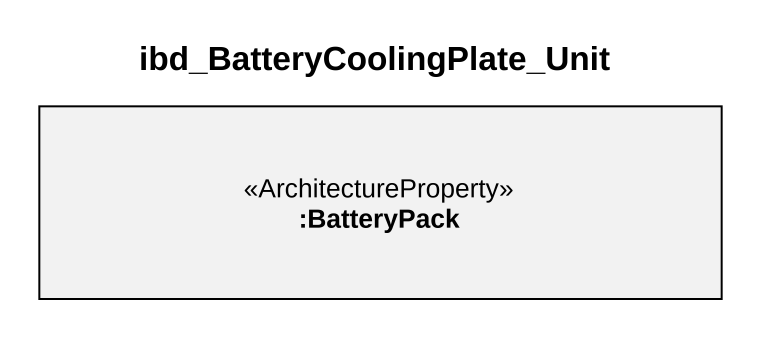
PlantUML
@startuml
title ibd_BatteryCoolingPlate_Unit
rectangle ":BatteryPack" as BatteryPack <<ArchitectureProperty>>
@enduml
